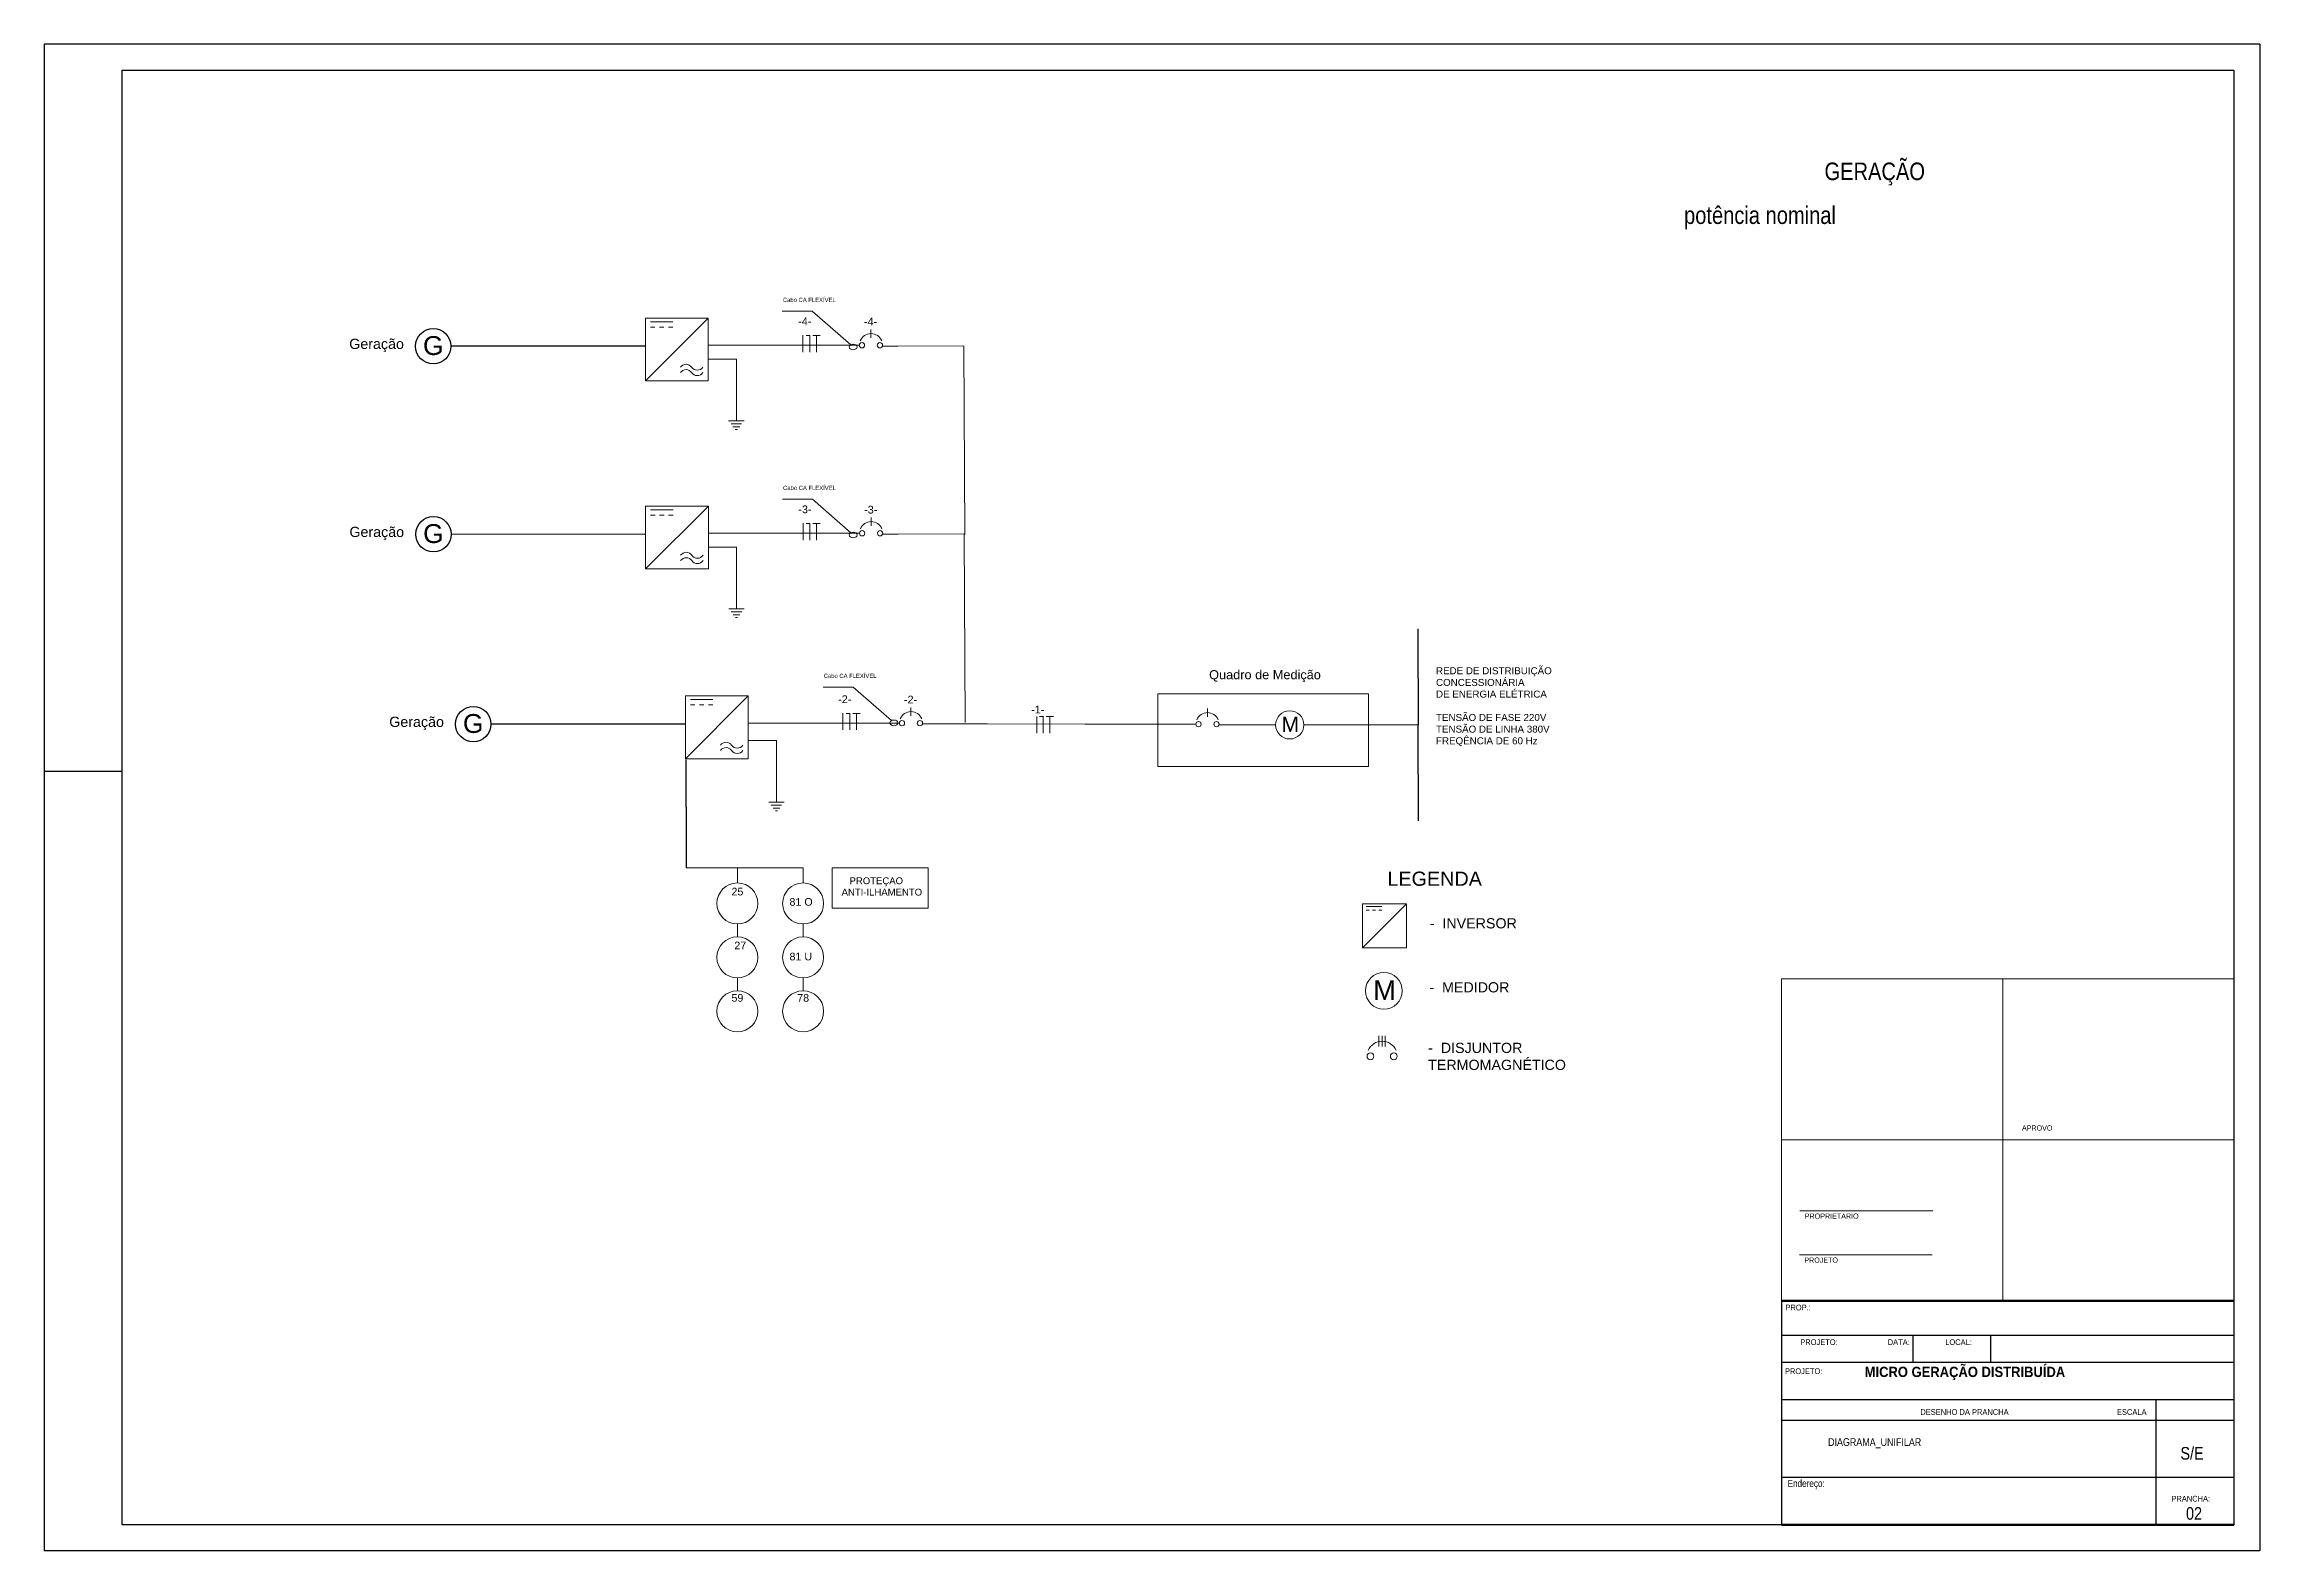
# Model space of a CAD drawing. Header units: millimetres. Extents: x -337670422 to 400479, y -429719 to 319704014.
# Drawn here: x -337670033 to -337669433, y 319703605 to 319704013 of the extents above; entities that cross this region are included whole.
import ezdxf
from ezdxf.enums import TextEntityAlignment as Align

# ---------------------------------------------------------------- set-up
doc = ezdxf.new("R2010")
doc.units = ezdxf.units.MM
for name, color, linetype, lineweight in [('02.elt_linha_de_chamada', 1, 'Continuous', 13), ('AMARELA', 2, 'Continuous', 25), ('AZUL', 5, 'Continuous', 50), ('BRANCO', 7, 'Continuous', 15), ('GROSEIRO', 7, 'Continuous', 15), ('MAGENTA', 6, 'Continuous', 60), ('VERDE', 3, 'Continuous', 30), ('VERMELHA', 1, 'Continuous', 9)]:
    doc.layers.add(name, color=color, linetype=linetype, lineweight=lineweight)
doc.layers.add('LAYER1', color=1, linetype='Continuous')
doc.styles.add('ARIAL', font='arial.ttf', dxfattribs={"height": 0.1})
doc.styles.add('ROMANS', font='techl___.ttf', dxfattribs={"height": 1.5})
doc.styles.add('SANSSERIFBOLDOBLIQUE', font='sasbo___.pfb')
doc.styles.get("Standard").update_dxf_attribs({"font": 'arial.ttf'})
doc.styles.add('SWIS', font='swissbi.ttf', dxfattribs={"width": 0.9})

msp = doc.modelspace()

# ---------------------------------------------------------------- linework, layer by layer
at = {"color": 1}
for p, q in [((-337670032.91, 319704013.31), (-337670032.91, 319703604.99)), ((-337669432.62, 319704013.31), (-337670032.91, 319704013.31)), ((-337669432.62, 319704013.31), (-337669432.62, 319703604.99)), ((-337670011.79, 319703816.19), (-337670032.91, 319703816.19)), ((-337669432.62, 319703604.99), (-337670032.91, 319703604.99))]:
    msp.add_line(p, q, dxfattribs=at)
at = {"lineweight": 13}
for p, q in [((-337669870.05, 319703939.11), (-337669870.05, 319703922.07)), ((-337669853.01, 319703939.11), (-337669870.05, 319703939.11)), ((-337669870.05, 319703922.07), (-337669853.01, 319703939.11)), ((-337669868.67, 319703938.12), (-337669862.59, 319703938.12)), ((-337669853.01, 319703922.07), (-337669853.01, 319703939.11)), ((-337669868.67, 319703936.67), (-337669867.47, 319703936.67)), ((-337669866.21, 319703936.67), (-337669865.02, 319703936.67)), ((-337669863.79, 319703936.67), (-337669862.59, 319703936.67)), ((-337669824.88, 319703931.73), (-337669853.01, 319703931.73)), ((-337669827.36, 319703934.44), (-337669827.36, 319703929.89)), ((-337669825.49, 319703934.39), (-337669826.5, 319703934.39)), ((-337669825.49, 319703934.39), (-337669825.49, 319703929.89)), ((-337669824.73, 319703931.73), (-337669812.06, 319703931.73)), ((-337669823.69, 319703934.39), (-337669824.7, 319703934.39)), ((-337669822.71, 319703934.39), (-337669823.72, 319703934.39)), ((-337669823.69, 319703934.39), (-337669823.69, 319703929.89)), ((-337669801.62, 319703931.52), (-337669805.8, 319703931.52)), ((-337669845.39, 319703927.99), (-337669845.39, 319703911.27)), ((-337669870.05, 319703922.07), (-337669853.01, 319703922.07)), ((-337669843.29, 319703911.27), (-337669847.49, 319703911.27)), ((-337669843.97, 319703910.46), (-337669846.81, 319703910.46)), ((-337669844.48, 319703909.66), (-337669846.3, 319703909.66)), ((-337669845.11, 319703908.9), (-337669845.67, 319703908.9)), ((-337669870, 319703888.15), (-337669870, 319703871.11)), ((-337669852.96, 319703888.15), (-337669870, 319703888.15)), ((-337669870, 319703871.11), (-337669852.96, 319703888.15)), ((-337669868.62, 319703887.16), (-337669862.55, 319703887.16)), ((-337669868.62, 319703885.71), (-337669867.43, 319703885.71)), ((-337669866.17, 319703885.71), (-337669864.97, 319703885.71)), ((-337669863.74, 319703885.71), (-337669862.55, 319703885.71)), ((-337669852.96, 319703871.11), (-337669852.96, 319703888.15)), ((-337669827.32, 319703883.48), (-337669827.32, 319703878.93)), ((-337669825.44, 319703883.43), (-337669826.45, 319703883.43)), ((-337669825.44, 319703883.43), (-337669825.44, 319703878.93)), ((-337669823.64, 319703883.43), (-337669824.65, 319703883.43)), ((-337669822.67, 319703883.43), (-337669823.67, 319703883.43)), ((-337669823.64, 319703883.43), (-337669823.64, 319703878.93)), ((-337669824.84, 319703880.77), (-337669852.96, 319703880.77)), ((-337669845.34, 319703877.03), (-337669845.34, 319703860.31)), ((-337669824.68, 319703880.77), (-337669812.01, 319703880.77)), ((-337669801.58, 319703880.56), (-337669805.75, 319703880.56)), ((-337669870, 319703871.11), (-337669852.96, 319703871.11)), ((-337669843.25, 319703860.31), (-337669847.44, 319703860.31)), ((-337669843.92, 319703859.5), (-337669846.77, 319703859.5)), ((-337669844.43, 319703858.7), (-337669846.26, 319703858.7)), ((-337669845.06, 319703857.93), (-337669845.63, 319703857.93)), ((-337669859.21, 319703836.67), (-337669859.21, 319703819.63)), ((-337669842.17, 319703836.67), (-337669859.21, 319703836.67)), ((-337669859.21, 319703819.63), (-337669842.17, 319703836.67)), ((-337669857.83, 319703835.68), (-337669851.76, 319703835.68)), ((-337669842.17, 319703819.63), (-337669842.17, 319703836.67)), ((-337669857.83, 319703834.23), (-337669856.64, 319703834.23)), ((-337669855.38, 319703834.23), (-337669854.18, 319703834.23)), ((-337669852.95, 319703834.23), (-337669851.76, 319703834.23)), ((-337669814.05, 319703829.29), (-337669842.17, 319703829.29)), ((-337669816.53, 319703832), (-337669816.53, 319703827.45)), ((-337669814.65, 319703831.95), (-337669815.66, 319703831.95)), ((-337669814.65, 319703831.95), (-337669814.65, 319703827.45)), ((-337669813.9, 319703829.29), (-337669801.22, 319703829.29)), ((-337669812.86, 319703831.95), (-337669813.86, 319703831.95)), ((-337669811.88, 319703831.95), (-337669812.89, 319703831.95)), ((-337669812.86, 319703831.95), (-337669812.86, 319703827.45)), ((-337669790.79, 319703829.08), (-337669794.96, 319703829.08)), ((-337669777.3, 319703829.08), (-337669750.99, 319703829.03)), ((-337669763.98, 319703831.14), (-337669763.98, 319703826.59)), ((-337669762.26, 319703831.1), (-337669763.27, 319703831.1)), ((-337669762.26, 319703831.15), (-337669762.26, 319703826.6)), ((-337669760.46, 319703831.1), (-337669761.47, 319703831.1)), ((-337669759.48, 319703831.1), (-337669760.49, 319703831.1)), ((-337669760.46, 319703831.15), (-337669760.46, 319703826.6)), ((-337669733.55, 319703829.03), (-337669720.87, 319703829.02)), ((-337669834.53, 319703824.62), (-337669834.53, 319703807.9)), ((-337669710.44, 319703828.81), (-337669714.62, 319703828.81)), ((-337669710.44, 319703828.81), (-337669699.17, 319703828.84)), ((-337669691.61, 319703828.83), (-337669660.61, 319703828.83)), ((-337669859.21, 319703819.63), (-337669842.17, 319703819.63)), ((-337669832.44, 319703807.9), (-337669836.63, 319703807.9)), ((-337669833.11, 319703807.09), (-337669835.96, 319703807.09)), ((-337669833.62, 319703806.29), (-337669835.45, 319703806.29)), ((-337669834.25, 319703805.53), (-337669834.82, 319703805.53)), ((-337669675.72, 319703780.33), (-337669675.72, 319703768.4)), ((-337669663.79, 319703780.33), (-337669675.72, 319703780.33)), ((-337669675.72, 319703768.4), (-337669663.79, 319703780.33)), ((-337669674.76, 319703779.63), (-337669670.5, 319703779.63)), ((-337669674.76, 319703778.62), (-337669673.92, 319703778.62)), ((-337669673.04, 319703778.62), (-337669672.2, 319703778.62)), ((-337669671.34, 319703778.62), (-337669670.5, 319703778.62)), ((-337669663.79, 319703768.4), (-337669663.79, 319703780.33)), ((-337669675.72, 319703768.4), (-337669663.79, 319703768.4))]:
    msp.add_line(p, q, dxfattribs=at)
at = {"color": 5, "lineweight": 13}
for p, q in [((-337669832.94, 319703940.93), (-337669824.84, 319703940.93)), ((-337669824.84, 319703940.93), (-337669814.4, 319703931.89)), ((-337669832.89, 319703889.97), (-337669824.79, 319703889.97)), ((-337669824.79, 319703889.97), (-337669814.35, 319703880.93)), ((-337669821.88, 319703839.02), (-337669813.77, 319703839.02)), ((-337669813.77, 319703839.02), (-337669803.34, 319703829.98))]:
    msp.add_line(p, q, dxfattribs=at)
at = {"color": 253}
for p, q in [((-337669870.22, 319703931.44), (-337669922.72, 319703931.47)), ((-337669870.18, 319703880.48), (-337669922.68, 319703880.51)), ((-337669660.61, 319703841.48), (-337669660.61, 319703854.84)), ((-337669660.61, 319703841.48), (-337669660.61, 319703828.83)), ((-337669859.39, 319703829), (-337669911.89, 319703829.03)), ((-337669660.61, 319703815.47), (-337669660.61, 319703828.83)), ((-337669660.61, 319703815.47), (-337669660.61, 319703802.82))]:
    msp.add_line(p, q, dxfattribs=at)
at = {"lineweight": 13, "ltscale": 0.13}
for p, q in [((-337669808.91, 319703933.73), (-337669808.91, 319703936.01)), ((-337669808.86, 319703882.77), (-337669808.86, 319703885.05)), ((-337669798.07, 319703831.29), (-337669798.07, 319703833.57)), ((-337669717.73, 319703831.02), (-337669717.73, 319703833.3)), ((-337669671.27, 319703741.63), (-337669671.27, 319703744.59)), ((-337669670.41, 319703741.61), (-337669670.41, 319703744.57)), ((-337669669.58, 319703741.63), (-337669669.58, 319703744.59))]:
    msp.add_line(p, q, dxfattribs=at)
at = {"linetype": 'Continuous', "lineweight": 13}
for p, q in [((-337669790.79, 319703829.08), (-337669777.3, 319703829.08)), ((-337669733.55, 319703829.03), (-337669750.99, 319703829.03))]:
    msp.add_line(p, q, dxfattribs=at)
for q in [(-337669859.02, 319703819.36), (-337669859.02, 319703790.04)]:
    msp.add_line((-337669859.02, 319703806.51), q)
at = {"lineweight": 13, "ltscale": 0.7}
for p, q in [((-337669859.02, 319703790.04), (-337669827.3, 319703790.04)), ((-337669845.11, 319703785.99), (-337669845.11, 319703790.04)), ((-337669827.3, 319703790.04), (-337669827.3, 319703785.99))]:
    msp.add_line(p, q, dxfattribs=at)
at = {"lineweight": 13}
msp.add_lwpolyline([(-337669731.22, 319703837.21), (-337669674.09, 319703837.21), (-337669674.09, 319703817.56), (-337669731.22, 319703817.56)], close=True, dxfattribs=at)
for centre in [(-337669927.51, 319703931.47), (-337669927.46, 319703880.51), (-337669916.68, 319703829.03)]:
    msp.add_circle(centre, 4.79)
at = {"lineweight": 13, "ltscale": 0.13}
for centre, radius in [((-337669811.34, 319703931.73), 0.714), ((-337669806.48, 319703931.73), 0.714), ((-337669811.29, 319703880.77), 0.714), ((-337669806.43, 319703880.77), 0.714), ((-337669800.51, 319703829.29), 0.714), ((-337669795.64, 319703829.29), 0.714), ((-337669720.16, 319703829.02), 0.714), ((-337669715.3, 319703829.02), 0.714), ((-337669673.57, 319703739.01), 0.928), ((-337669667.25, 319703739.01), 0.928)]:
    msp.add_circle(centre, radius, dxfattribs=at)
at = {"lineweight": 13}
for centre, radius in [((-337669695.44, 319703828.84), 3.83), ((-337669669.92, 319703756.75), 4.98)]:
    msp.add_circle(centre, radius, dxfattribs=at)
at = {"lineweight": 13, "ltscale": 0.13}
for centre, radius in [((-337669808.91, 319703931.73), 3.15), ((-337669808.86, 319703880.77), 3.15), ((-337669798.07, 319703829.29), 3.15), ((-337669717.73, 319703829.02), 3.15), ((-337669670.41, 319703739.01), 4.09)]:
    msp.add_arc(centre, radius, 22.65976, 157.34024, dxfattribs=at)
at = {"lineweight": 13}
for centre, start, end in [((-337669859.02, 319703924.73), 34.42525, 145.57475), ((-337669859.02, 319703923.28), 34.42525, 145.57475), ((-337669855.98, 319703926.81), 214.42525, 325.57475), ((-337669855.98, 319703925.36), 214.42525, 325.57475), ((-337669858.97, 319703873.77), 34.42525, 145.57475), ((-337669858.97, 319703872.31), 34.42525, 145.57475), ((-337669855.93, 319703875.85), 214.42525, 325.57475), ((-337669855.93, 319703874.4), 214.42525, 325.57475), ((-337669848.18, 319703822.29), 34.42525, 145.57475), ((-337669845.15, 319703824.37), 214.42525, 325.57475), ((-337669848.18, 319703820.83), 34.42525, 145.57475), ((-337669845.15, 319703822.92), 214.42525, 325.57475)]:
    msp.add_arc(centre, 1.84, start, end, dxfattribs=at)
at = {"color": 5, "lineweight": 13}
for centre in [(-337669813.76, 319703931.28), (-337669813.71, 319703880.32), (-337669802.7, 319703829.37)]:
    msp.add_ellipse(centre, major_axis=(1.09, 0), ratio=0.696719, dxfattribs=at)
at = {"layer": '02.elt_linha_de_chamada', "color": 0, "linetype": 'Continuous'}
for p, q in [((-337669824.73, 319703931.73), (-337669824.88, 319703931.73)), ((-337669824.68, 319703880.77), (-337669824.84, 319703880.77)), ((-337669813.9, 319703829.29), (-337669814.05, 319703829.29))]:
    msp.add_line(p, q, dxfattribs=at)
at = {"layer": 'AMARELA'}
msp.add_line((-337669439.66, 319703612.03), (-337669562.16, 319703612.03), dxfattribs=at)
at = {"layer": 'BRANCO', "linetype": 'Continuous'}
for p, q in [((-337669801.62, 319703931.52), (-337669783.72, 319703931.59)), ((-337669783.72, 319703931.51), (-337669783.45, 319703880.44)), ((-337669845.39, 319703927.99), (-337669853.03, 319703927.99)), ((-337669845.34, 319703877.03), (-337669852.98, 319703877.03)), ((-337669801.58, 319703880.56), (-337669783.67, 319703880.63)), ((-337669783.67, 319703880.55), (-337669783.4, 319703829.47)), ((-337669834.53, 319703824.62), (-337669842.17, 319703824.62))]:
    msp.add_line(p, q, dxfattribs=at)
at = {"layer": 'GROSEIRO', "lineweight": 13}
for p, q in [((-337669845.11, 319703774.86), (-337669845.11, 319703771.38)), ((-337669827.3, 319703774.86), (-337669827.3, 319703771.38)), ((-337669845.11, 319703760.25), (-337669845.11, 319703756.77)), ((-337669827.3, 319703760.25), (-337669827.3, 319703756.77))]:
    msp.add_line(p, q, dxfattribs=at)
msp.add_lwpolyline([(-337669819.41, 319703790.04), (-337669793.43, 319703790.04), (-337669793.43, 319703779.11), (-337669819.41, 319703779.11)], close=True, dxfattribs=at)
for centre in [(-337669845.11, 319703780.42), (-337669827.3, 319703780.42), (-337669845.11, 319703765.82), (-337669827.3, 319703765.82), (-337669845.11, 319703751.21), (-337669827.3, 319703751.21)]:
    msp.add_circle(centre, 5.56, dxfattribs=at)
at = {"layer": 'LAYER1'}
for p, q in [((-337670011.79, 319703612.03), (-337670011.79, 319704006.27)), ((-337670011.79, 319704006.27), (-337669439.66, 319704006.27)), ((-337669439.66, 319704006.27), (-337669439.66, 319703612.03)), ((-337669526.96, 319703612.03), (-337670011.79, 319703612.03))]:
    msp.add_line(p, q, dxfattribs=at)
at = {"layer": 'MAGENTA', "lineweight": -2}
msp.add_line((-337669562.16, 319703672.7), (-337669562.16, 319703612.03), dxfattribs=at)
at = {"layer": 'MAGENTA'}
for p, q in [((-337669439.66, 319703672.7), (-337669562.16, 319703672.7)), ((-337669439.66, 319703612.03), (-337669562.16, 319703612.03))]:
    msp.add_line(p, q, dxfattribs=at)
at = {"layer": 'VERDE', "color": 3}
for p, q in [((-337669439.66, 319703663.32), (-337669562.16, 319703663.32)), ((-337669526.61, 319703663.32), (-337669526.61, 319703655.99)), ((-337669505.55, 319703663.32), (-337669505.55, 319703655.99)), ((-337669439.66, 319703655.99), (-337669562.16, 319703655.99)), ((-337669439.66, 319703645.87), (-337669562.16, 319703645.87)), ((-337669460.78, 319703645.87), (-337669460.78, 319703612.03)), ((-337669439.66, 319703640.24), (-337669562.16, 319703640.24)), ((-337669439.66, 319703624.85), (-337669562.16, 319703624.85))]:
    msp.add_line(p, q, dxfattribs=at)
at = {"layer": 'VERMELHA', "color": 1}
for p, q in [((-337669562.16, 319703672.7), (-337669562.16, 319703760)), ((-337669439.66, 319703760), (-337669562.16, 319703760)), ((-337669502.18, 319703672.7), (-337669502.18, 319703760)), ((-337669439.66, 319703716.35), (-337669562.16, 319703716.35)), ((-337669521.21, 319703697.13), (-337669557.18, 319703697.13)), ((-337669521.33, 319703685.2), (-337669557.3, 319703685.2))]:
    msp.add_line(p, q, dxfattribs=at)

# ---------------------------------------------------------------- texts
for s, height, style, p in [('GERAÇÃO ', 4.752, 'ROMANS', (-337669550.54, 319703976.5)), ('potência nominal ', 4.752, 'ROMANS', (-337669588.6, 319703964.61)), ('G', 5.11, 'ARIAL', (-337669930.3, 319703929.09)), ('G', 5.11, 'ARIAL', (-337669930.26, 319703878.13)), ('G', 5.11, 'ARIAL', (-337669919.47, 319703826.65))]:
    msp.add_text(s, height=height, dxfattribs=dict(style=style)).set_placement(p)
at = {"lineweight": 13}
for s, p in [('   -4-', (-337669831.09, 319703937.16)), ('   -4-', (-337669813.27, 319703937.09)), ('   -3-', (-337669831.04, 319703886.2)), ('   -3-', (-337669813.22, 319703886.12)), ('   -2-', (-337669820.25, 319703834.72)), ('   -2-', (-337669802.43, 319703834.64)), ('   -1-', (-337669767.97, 319703831.94))]:
    msp.add_text(s, height=2.101, dxfattribs=at).set_placement(p)
for s, height, style, p in [('Quadro de Medição', 2.4676, 'SANSSERIFBOLDOBLIQUE', (-337669717.28, 319703841.2)), ('M', 4.09, 'ARIAL', (-337669697.68, 319703826.94)), ('M', 5.31, 'ARIAL', (-337669672.82, 319703754.28))]:
    msp.add_text(s, height=height, dxfattribs=dict(at, style=style)).set_placement(p)
at = {"color": 5, "lineweight": 13, "char_height": 1.1385, "attachment_point": 1}
for insert in [(-337669832.78, 319703944.6), (-337669832.74, 319703893.64), (-337669821.72, 319703842.69)]:
    msp.add_mtext_dynamic_manual_height_columns('Cabo CA FLEXÍVEL ', width=212.4358, gutter_width=12.5, heights=[0], dxfattribs=dict(at, insert=insert))
at = {"attachment_point": 1}
for s, insert, char_height in [('Geração', (-337669950.28, 319703933.49), 2.765), ('Geração', (-337669950.23, 319703882.52), 2.765), ('Geração', (-337669939.44, 319703831.04), 2.765), ('-  INVERSOR', (-337669657.51, 319703776.43), 2.7652), ('-  MEDIDOR', (-337669657.6, 319703759.08), 2.765), ('-  DISJUNTOR \\PTERMOMAGNÉTICO', (-337669657.94, 319703742.67), 2.7652)]:
    msp.add_mtext_dynamic_manual_height_columns(s, width=241.1749, gutter_width=124.32, heights=[38.42], dxfattribs=dict(at, insert=insert, char_height=char_height))
at = {"lineweight": 13, "insert": (-337669655.81, 319703844.45), "char_height": 1.8975, "attachment_point": 1}
msp.add_mtext_dynamic_manual_height_columns('REDE DE DISTRIBUIÇÃO\\PCONCESSIONÁRIA \\PDE ENERGIA ELÉTRICA\\P\\PTENSÃO DE FASE 220V\\PTENSÃO DE LINHA 380V\\PFREQÊNCIA DE 60 Hz', width=326.6572, gutter_width=641.43, heights=[259.13], dxfattribs=at)
at = {"layer": 'AMARELA', "color": 2, "style": 'ROMANS'}
for s, height, p in [('APROVO', 1.408, (-337669497.04, 319703718.87)), ('PROPRIETARIO', 1.408, (-337669555.88, 319703694.97)), ('DESENHO DA PRANCHA                                                    ESCALA', 1.5488, (-337669524.57, 319703641.81)), ('PRANCHA:', 1.549, (-337669456.54, 319703618.31))]:
    msp.add_text(s, height=height, dxfattribs=at).set_placement(p)
at = {"layer": 'AMARELA', "color": 2, "lineweight": -2, "style": 'ROMANS'}
for s, height, p in [('PROJETO', 1.408, (-337669556, 319703683.05)), ('PROP.:', 1.549, (-337669561.14, 319703670.13)), ('PROJETO:        ', 1.5488, (-337669561.26, 319703652.86)), ('Endereço:', 1.936, (-337669560.56, 319703622.26))]:
    msp.add_text(s, height=height, dxfattribs=at).set_placement(p)
at = {"layer": 'AMARELA', "color": 2, "style": 'ROMANS'}
msp.add_attdef('DIAGRAMA_UNIFILAR', (-337669549.57, 319703633.38), '.', height=2.11, dxfattribs=at)
at = {"layer": 'AMARELA', "color": 3, "style": 'ROMANS'}
for tag, p in [('S/E', (-337669450.95, 319703629.67)), ('02', (-337669450.41, 319703613.39))]:
    msp.add_attdef(tag, text='.', height=3.42, dxfattribs=at).set_placement(p, align=Align.CENTER)
at = {"layer": 'AZUL', "color": 3, "style": 'ROMANS'}
msp.add_text('   PROJETO:                        DATA:                 LOCAL:', height=1.5488, dxfattribs=at).set_placement((-337669558.81, 319703660.74))
at = {"layer": 'AZUL', "color": 5, "style": 'SWIS', "width": 0.9}
msp.add_text('MICRO GERAÇÃO DISTRIBUÍDA', height=2.7986, dxfattribs=at).set_placement((-337669539.66, 319703652.06))
at = {"layer": 'GROSEIRO', "lineweight": 13, "attachment_point": 1}
for s, width, heights, insert, char_height in [('   PROTEÇAO \\PANTI-ILHAMENTO', 16.4722, [0], (-337669816.87, 319703787.5), 1.8491), ('LEGENDA\\P                      ', 14.5597, [0], (-337669668.98, 319703789.05), 3.8363), (' 25', 3.4353, [0], (-337669846.71, 319703784.68), 2.073), ('81 O', 6.3609, [0], (-337669830.99, 319703781.88), 2.073), ('  27', 3.4353, [0], (-337669845.93, 319703770.07), 2.073), ('81 U', 6.195, [2.12], (-337669830.99, 319703767.07), 2.073), ('  59', 3.4353, [0], (-337669846.71, 319703755.86), 2.073), ('  78', 3.4353, [0], (-337669828.9, 319703755.86), 2.073)]:
    msp.add_mtext_dynamic_manual_height_columns(s, width=width, gutter_width=12.5, heights=heights, dxfattribs=dict(at, insert=insert, char_height=char_height))

doc.saveas('drawing.dxf')
